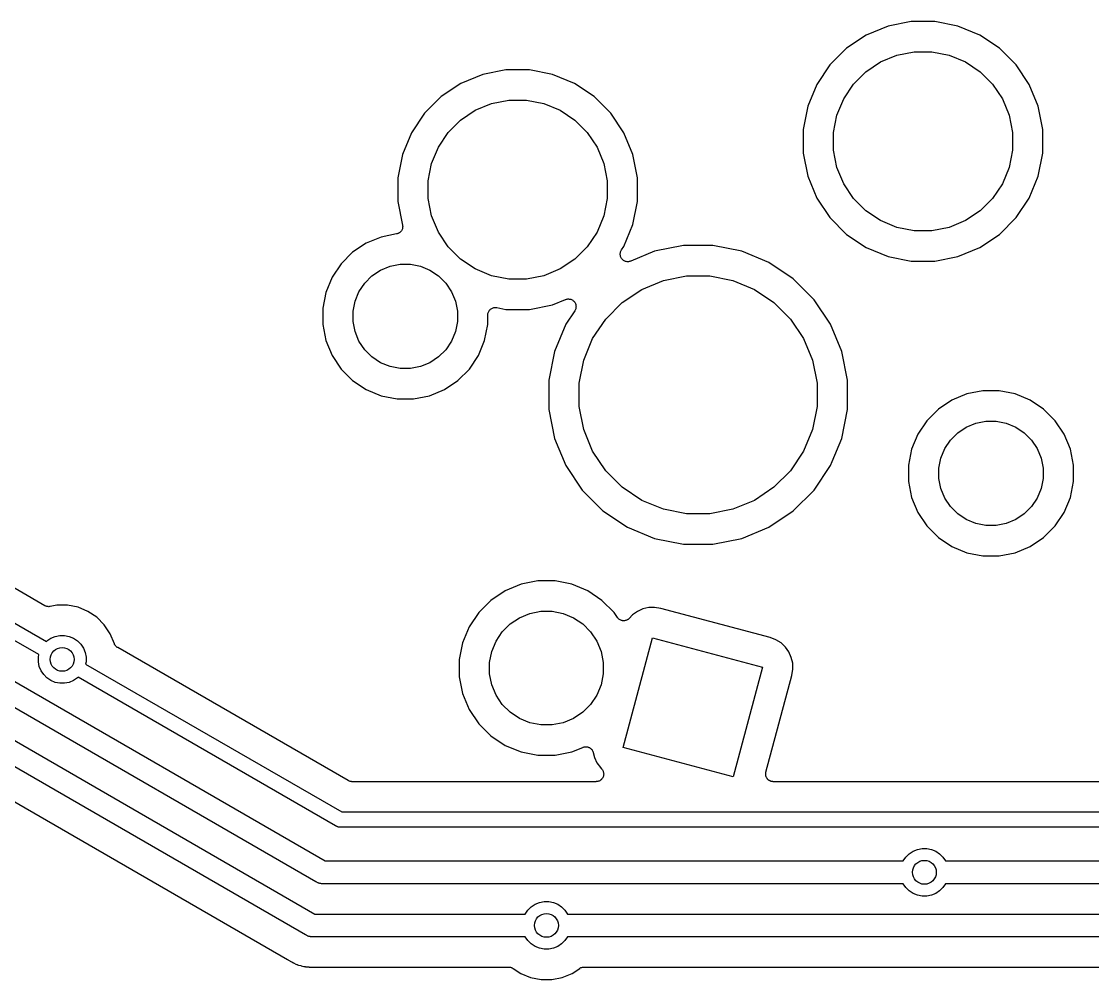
# Model space of a CAD drawing. Extents: x 0.5 to 11.2, y -6.4 to -1.8.
# Drawn here: x 4.61 to 5.317, y -3.531 to -2.899 of the extents above; entities that cross this region are included whole.
import ezdxf

# ---------------------------------------------------------------- set-up
doc = ezdxf.new("R2010")
doc.units = 0
doc.header["$MEASUREMENT"] = 0
doc.layers.add('BLACK', color=7, linetype='CONTINUOUS')

msp = doc.modelspace()

# ---------------------------------------------------------------- linework, layer by layer
at = {"layer": 'BLACK', "linetype": 'CONTINUOUS'}
for p, q in [((5.18169, -2.90174), (5.1673, -2.9077)), ((5.19696, -2.8987), (5.18169, -2.90174)), ((5.21253, -2.8987), (5.19696, -2.8987)), ((5.22781, -2.90174), (5.21253, -2.8987)), ((5.24219, -2.9077), (5.22781, -2.90174)), ((5.1673, -2.9077), (5.15435, -2.91635)), ((5.25514, -2.91635), (5.24219, -2.9077)), ((5.15435, -2.91635), (5.14334, -2.92736)), ((5.26615, -2.92736), (5.25514, -2.91635)), ((5.17677, -2.92542), (5.18752, -2.92097)), ((5.18752, -2.92097), (5.19893, -2.9187)), ((5.19893, -2.9187), (5.21056, -2.9187)), ((5.21056, -2.9187), (5.22197, -2.92097)), ((5.22197, -2.92097), (5.23272, -2.92542)), ((4.9296, -2.93059), (4.91432, -2.93363)), ((4.94517, -2.93059), (4.9296, -2.93059)), ((4.96044, -2.93363), (4.94517, -2.93059)), ((5.14334, -2.92736), (5.13469, -2.94031)), ((5.15888, -2.94011), (5.1671, -2.93188)), ((5.1671, -2.93188), (5.17677, -2.92542)), ((5.23272, -2.92542), (5.24239, -2.93188)), ((5.24239, -2.93188), (5.25062, -2.94011)), ((5.2748, -2.94031), (5.26615, -2.92736)), ((4.91432, -2.93363), (4.89994, -2.93959)), ((4.97483, -2.93959), (4.96044, -2.93363)), ((4.89994, -2.93959), (4.88699, -2.94824)), ((4.98778, -2.94824), (4.97483, -2.93959)), ((5.13469, -2.94031), (5.12873, -2.9547)), ((5.15241, -2.94978), (5.15888, -2.94011)), ((5.25062, -2.94011), (5.25708, -2.94978)), ((5.28076, -2.9547), (5.2748, -2.94031)), ((4.00735, -2.95064), (4.62645, -3.30773)), ((4.88699, -2.94824), (4.87598, -2.95925)), ((4.90941, -2.95731), (4.92016, -2.95286)), ((4.92016, -2.95286), (4.93157, -2.95059)), ((4.93157, -2.95059), (4.9432, -2.95059)), ((4.9432, -2.95059), (4.95461, -2.95286)), ((4.95461, -2.95286), (4.96536, -2.95731)), ((4.99879, -2.95925), (4.98778, -2.94824)), ((5.14796, -2.96053), (5.15241, -2.94978)), ((5.25708, -2.94978), (5.26153, -2.96053)), ((4.62148, -3.31641), (4.00238, -2.95932)), ((4.87598, -2.95925), (4.86733, -2.9722)), ((4.89974, -2.96377), (4.90941, -2.95731)), ((4.96536, -2.95731), (4.97503, -2.96377)), ((5.00744, -2.9722), (4.99879, -2.95925)), ((5.12873, -2.9547), (5.12569, -2.96997)), ((5.14569, -2.97194), (5.14796, -2.96053)), ((5.26153, -2.96053), (5.2638, -2.97194)), ((5.2838, -2.96997), (5.28076, -2.9547)), ((4.89151, -2.972), (4.89974, -2.96377)), ((4.97503, -2.96377), (4.98325, -2.972)), ((4.86733, -2.9722), (4.86137, -2.98658)), ((4.88505, -2.98167), (4.89151, -2.972)), ((4.98325, -2.972), (4.98972, -2.98167)), ((5.0134, -2.98658), (5.00744, -2.9722)), ((5.12569, -2.96997), (5.12569, -2.98554)), ((5.14569, -2.98357), (5.14569, -2.97194)), ((5.2638, -2.97194), (5.2638, -2.98357)), ((5.2838, -2.98554), (5.2838, -2.96997)), ((4.8806, -2.99242), (4.88505, -2.98167)), ((4.98972, -2.98167), (4.99417, -2.99242)), ((4.86137, -2.98658), (4.85833, -3.00186)), ((5.01644, -3.00186), (5.0134, -2.98658)), ((5.12569, -2.98554), (5.12873, -3.00081)), ((5.14796, -2.99498), (5.14569, -2.98357)), ((5.2638, -2.98357), (5.26153, -2.99498)), ((5.28076, -3.00081), (5.2838, -2.98554)), ((4.87833, -3.00383), (4.8806, -2.99242)), ((4.99417, -2.99242), (4.99644, -3.00383)), ((5.15241, -3.00573), (5.14796, -2.99498)), ((5.26153, -2.99498), (5.25708, -3.00573)), ((4.85833, -3.00186), (4.85833, -3.01743)), ((5.01644, -3.01743), (5.01644, -3.00186)), ((5.12873, -3.00081), (5.13469, -3.0152)), ((5.2748, -3.0152), (5.28076, -3.00081)), ((4.87833, -3.01546), (4.87833, -3.00383)), ((4.99644, -3.00383), (4.99644, -3.01546)), ((5.15888, -3.0154), (5.15241, -3.00573)), ((5.25708, -3.00573), (5.25062, -3.0154)), ((4.8806, -3.02687), (4.87833, -3.01546)), ((4.99644, -3.01546), (4.99417, -3.02687)), ((5.13469, -3.0152), (5.14334, -3.02815)), ((5.1671, -3.02363), (5.15888, -3.0154)), ((5.25062, -3.0154), (5.24239, -3.02363)), ((5.26615, -3.02815), (5.2748, -3.0152)), ((4.85833, -3.01743), (4.86143, -3.03303)), ((5.0134, -3.0327), (5.01644, -3.01743)), ((5.17677, -3.03009), (5.1671, -3.02363)), ((5.24239, -3.02363), (5.23272, -3.03009)), ((4.88505, -3.03762), (4.8806, -3.02687)), ((4.99417, -3.02687), (4.98972, -3.03762)), ((5.14334, -3.02815), (5.15435, -3.03916)), ((5.18752, -3.03454), (5.17677, -3.03009)), ((5.23272, -3.03009), (5.22197, -3.03454)), ((5.25514, -3.03916), (5.26615, -3.02815)), ((4.85927, -3.03819), (4.85885, -3.03841)), ((4.85928, -3.03818), (4.85927, -3.03819)), ((4.8593, -3.03817), (4.85928, -3.03818)), ((4.85966, -3.03788), (4.8593, -3.03817)), ((4.86003, -3.03758), (4.85966, -3.03788)), ((4.86004, -3.03756), (4.86003, -3.03758)), ((4.86005, -3.03755), (4.86004, -3.03756)), ((4.86035, -3.03719), (4.86005, -3.03755)), ((4.86066, -3.03683), (4.86035, -3.03719)), ((4.86067, -3.03681), (4.86066, -3.03683)), ((4.86068, -3.0368), (4.86067, -3.03681)), ((4.8609, -3.03639), (4.86068, -3.0368)), ((4.86113, -3.03597), (4.8609, -3.03639)), ((4.86114, -3.03594), (4.86113, -3.03596)), ((4.86113, -3.03596), (4.86113, -3.03597)), ((4.86128, -3.0355), (4.86114, -3.03594)), ((4.86142, -3.03504), (4.86128, -3.0355)), ((4.86143, -3.03501), (4.86142, -3.03503)), ((4.86142, -3.03503), (4.86142, -3.03504)), ((4.86143, -3.03303), (4.86144, -3.03307)), ((4.86148, -3.03455), (4.86143, -3.03501)), ((4.86144, -3.03307), (4.86144, -3.03307)), ((4.86144, -3.03307), (4.86144, -3.03307)), ((4.86144, -3.03307), (4.86145, -3.0331)), ((4.86145, -3.0331), (4.86149, -3.03358)), ((4.86153, -3.03407), (4.86148, -3.03455)), ((4.86149, -3.03358), (4.86153, -3.03404)), ((4.86153, -3.03404), (4.86153, -3.03406)), ((4.86153, -3.03406), (4.86153, -3.03407)), ((4.89151, -3.04729), (4.88505, -3.03762)), ((4.98972, -3.03762), (4.98325, -3.04729)), ((5.00744, -3.04709), (5.0134, -3.0327)), ((5.19893, -3.03681), (5.18752, -3.03454)), ((5.21056, -3.03681), (5.19893, -3.03681)), ((5.22197, -3.03454), (5.21056, -3.03681)), ((4.83741, -3.04504), (4.8285, -3.051)), ((4.84732, -3.04094), (4.83741, -3.04504)), ((4.8575, -3.03891), (4.84732, -3.04094)), ((4.85795, -3.03878), (4.8575, -3.03891)), ((4.85841, -3.03864), (4.85795, -3.03878)), ((4.85842, -3.03864), (4.85841, -3.03864)), ((4.85844, -3.03863), (4.85842, -3.03864)), ((4.85885, -3.03841), (4.85844, -3.03863)), ((5.15435, -3.03916), (5.1673, -3.04781)), ((5.24219, -3.04781), (5.25514, -3.03916)), ((4.8285, -3.051), (4.82091, -3.05859)), ((4.89974, -3.05551), (4.89151, -3.04729)), ((4.98325, -3.04729), (4.97503, -3.05551)), ((5.00501, -3.05221), (5.00506, -3.05174)), ((5.00501, -3.05222), (5.00501, -3.05221)), ((5.00501, -3.05223), (5.00501, -3.05222)), ((5.00506, -3.05271), (5.00501, -3.05223)), ((5.00506, -3.05174), (5.00511, -3.05126)), ((5.00511, -3.05124), (5.00526, -3.05077)), ((5.00511, -3.05125), (5.00511, -3.05124)), ((5.00511, -3.05126), (5.00511, -3.05125)), ((5.00526, -3.05077), (5.00539, -3.05032)), ((5.00539, -3.05032), (5.0054, -3.05032)), ((5.0054, -3.05031), (5.00563, -3.04988)), ((5.0054, -3.05032), (5.0054, -3.05031)), ((5.00563, -3.04988), (5.00586, -3.04946)), ((5.00586, -3.04946), (5.00744, -3.04709)), ((5.02766, -3.05034), (5.01193, -3.05686)), ((5.04669, -3.04656), (5.02766, -3.05034)), ((5.06609, -3.04656), (5.04669, -3.04656)), ((5.08512, -3.05034), (5.06609, -3.04656)), ((5.10305, -3.05777), (5.08512, -3.05034)), ((5.1673, -3.04781), (5.18169, -3.05377)), ((5.22781, -3.05377), (5.24219, -3.04781)), ((4.82091, -3.05859), (4.81495, -3.0675)), ((4.85316, -3.06017), (4.85981, -3.05885)), ((4.85981, -3.05885), (4.8666, -3.05885)), ((4.8666, -3.05885), (4.87325, -3.06017)), ((4.90941, -3.06198), (4.89974, -3.05551)), ((4.97503, -3.05551), (4.96536, -3.06198)), ((5.0051, -3.05319), (5.00506, -3.05271)), ((5.00511, -3.0532), (5.0051, -3.05319)), ((5.0051, -3.05319), (5.0051, -3.05319)), ((5.00524, -3.05366), (5.00511, -3.0532)), ((5.00538, -3.05412), (5.00524, -3.05366)), ((5.00538, -3.05413), (5.00538, -3.05412)), ((5.00561, -3.05457), (5.00538, -3.05413)), ((5.00538, -3.05413), (5.00538, -3.05413)), ((5.00583, -3.05499), (5.00561, -3.05457)), ((5.00584, -3.05499), (5.00583, -3.05499)), ((5.00584, -3.055), (5.00584, -3.05499)), ((5.00616, -3.05538), (5.00584, -3.055)), ((5.00645, -3.05575), (5.00616, -3.05538)), ((5.00646, -3.05575), (5.00645, -3.05575)), ((5.00645, -3.05575), (5.00645, -3.05575)), ((5.00684, -3.05607), (5.00646, -3.05575)), ((5.0072, -3.05637), (5.00684, -3.05607)), ((5.00721, -3.05638), (5.0072, -3.05637)), ((5.0072, -3.05637), (5.0072, -3.05637)), ((5.00763, -3.05661), (5.00721, -3.05638)), ((5.00805, -3.05684), (5.00763, -3.05661)), ((5.00806, -3.05684), (5.00805, -3.05684)), ((5.00806, -3.05685), (5.00806, -3.05684)), ((5.00852, -3.05699), (5.00806, -3.05685)), ((5.00898, -3.05713), (5.00852, -3.05699)), ((5.00899, -3.05713), (5.00898, -3.05713)), ((5.00899, -3.05714), (5.00899, -3.05713)), ((5.00948, -3.05719), (5.00899, -3.05714)), ((5.00995, -3.05724), (5.00948, -3.05719)), ((5.00996, -3.05724), (5.00995, -3.05724)), ((5.01044, -3.0572), (5.00996, -3.05724)), ((5.00996, -3.05724), (5.00996, -3.05724)), ((5.01092, -3.05716), (5.01044, -3.0572)), ((5.01093, -3.05716), (5.01092, -3.05716)), ((5.01094, -3.05715), (5.01093, -3.05716)), ((5.01139, -3.05702), (5.01094, -3.05715)), ((5.01186, -3.05689), (5.01139, -3.05702)), ((5.01187, -3.05688), (5.01186, -3.05689)), ((5.01193, -3.05686), (5.01187, -3.05688)), ((5.01187, -3.05688), (5.01187, -3.05688)), ((5.01187, -3.05688), (5.01187, -3.05688)), ((5.11918, -3.06855), (5.10305, -3.05777)), ((5.18169, -3.05377), (5.19696, -3.05681)), ((5.19696, -3.05681), (5.21253, -3.05681)), ((5.21253, -3.05681), (5.22781, -3.05377)), ((4.83645, -3.07133), (4.84125, -3.06654)), ((4.84125, -3.06654), (4.84689, -3.06277)), ((4.84689, -3.06277), (4.85316, -3.06017)), ((4.87325, -3.06017), (4.87952, -3.06277)), ((4.87952, -3.06277), (4.88517, -3.06654)), ((4.88517, -3.06654), (4.88996, -3.07133)), ((4.92016, -3.06643), (4.90941, -3.06198)), ((4.93157, -3.0687), (4.92016, -3.06643)), ((4.95461, -3.06643), (4.9432, -3.0687)), ((4.96536, -3.06198), (4.95461, -3.06643)), ((5.03349, -3.06957), (5.04866, -3.06656)), ((5.04866, -3.06656), (5.06412, -3.06656)), ((5.06412, -3.06656), (5.07929, -3.06957)), ((4.81495, -3.0675), (4.81085, -3.07741)), ((4.83268, -3.07698), (4.83645, -3.07133)), ((4.88996, -3.07133), (4.89373, -3.07698)), ((4.9432, -3.0687), (4.93157, -3.0687)), ((5.01921, -3.07549), (5.03349, -3.06957)), ((5.07929, -3.06957), (5.09357, -3.07549)), ((5.1329, -3.08227), (5.11918, -3.06855)), ((4.81085, -3.07741), (4.80876, -3.08793)), ((4.83008, -3.08325), (4.83268, -3.07698)), ((4.89373, -3.07698), (4.89633, -3.08325)), ((5.00635, -3.08408), (5.01921, -3.07549)), ((5.09357, -3.07549), (5.10643, -3.08408)), ((4.82876, -3.0899), (4.83008, -3.08325)), ((4.89633, -3.08325), (4.89765, -3.0899)), ((4.92033, -3.08801), (4.92075, -3.08779)), ((4.92075, -3.08779), (4.92077, -3.08779)), ((4.92077, -3.08779), (4.92078, -3.08778)), ((4.92078, -3.08778), (4.92123, -3.08765)), ((4.92123, -3.08765), (4.92169, -3.08751)), ((4.92169, -3.08751), (4.9217, -3.08751)), ((4.9217, -3.08751), (4.92172, -3.0875)), ((4.92172, -3.0875), (4.92219, -3.08746)), ((4.92219, -3.08746), (4.92266, -3.08741)), ((4.92266, -3.08741), (4.92267, -3.08742)), ((4.92267, -3.08742), (4.92269, -3.08741)), ((4.92269, -3.08741), (4.92316, -3.08746)), ((4.92316, -3.08746), (4.92363, -3.08751)), ((4.92363, -3.08751), (4.9296, -3.0887)), ((4.94517, -3.0887), (4.96044, -3.08566)), ((4.96044, -3.08566), (4.96896, -3.08213)), ((4.96896, -3.08213), (4.96901, -3.08211)), ((4.96901, -3.08211), (4.96901, -3.08211)), ((4.96901, -3.08211), (4.96901, -3.08211)), ((4.96901, -3.08211), (4.96902, -3.08211)), ((4.96902, -3.08211), (4.96949, -3.08197)), ((4.96949, -3.08197), (4.96995, -3.08184)), ((4.96995, -3.08184), (4.96995, -3.08184)), ((4.96995, -3.08184), (4.96996, -3.08184)), ((4.96996, -3.08184), (4.97044, -3.08179)), ((4.97044, -3.08179), (4.97092, -3.08175)), ((4.97092, -3.08175), (4.97093, -3.08175)), ((4.97093, -3.08175), (4.97093, -3.08175)), ((4.97093, -3.08175), (4.97141, -3.08181)), ((4.97141, -3.08181), (4.97189, -3.08186)), ((4.97189, -3.08186), (4.9719, -3.08186)), ((4.9719, -3.08186), (4.9719, -3.08186)), ((4.9719, -3.08186), (4.97236, -3.08201)), ((4.97236, -3.08201), (4.97282, -3.08215)), ((4.97282, -3.08215), (4.97283, -3.08215)), ((4.97283, -3.08215), (4.97283, -3.08215)), ((4.97283, -3.08215), (4.97326, -3.08238)), ((4.97326, -3.08238), (4.97368, -3.08261)), ((4.97368, -3.08261), (4.97368, -3.08262)), ((4.97368, -3.08262), (4.97369, -3.08262)), ((4.97369, -3.08262), (4.97406, -3.08293)), ((4.97406, -3.08293), (4.97443, -3.08324)), ((4.97443, -3.08324), (4.97443, -3.08324)), ((4.97443, -3.08324), (4.97444, -3.08325)), ((4.97444, -3.08325), (4.97474, -3.08362)), ((4.97474, -3.08362), (4.97504, -3.084)), ((4.97504, -3.084), (4.97505, -3.084)), ((4.97505, -3.084), (4.97505, -3.08401)), ((4.97505, -3.08401), (4.97528, -3.08444)), ((4.97528, -3.08444), (4.9755, -3.08486)), ((4.9755, -3.08486), (4.9755, -3.08487)), ((4.9755, -3.08487), (4.9755, -3.08487)), ((4.9755, -3.08487), (4.97564, -3.08534)), ((4.97577, -3.08775), (4.97563, -3.08822)), ((4.97564, -3.08534), (4.97578, -3.08579)), ((4.97582, -3.08726), (4.97577, -3.08774)), ((4.97577, -3.08774), (4.97577, -3.08774)), ((4.97577, -3.08774), (4.97577, -3.08775)), ((4.97578, -3.08579), (4.97578, -3.0858)), ((4.97578, -3.0858), (4.97578, -3.08581)), ((4.97578, -3.08581), (4.97583, -3.08629)), ((4.97587, -3.08678), (4.97582, -3.08726)), ((4.97583, -3.08629), (4.97587, -3.08677)), ((4.97587, -3.08677), (4.97587, -3.08677)), ((4.97587, -3.08677), (4.97587, -3.08678)), ((4.99542, -3.09502), (5.00635, -3.08408)), ((5.10643, -3.08408), (5.11737, -3.09502)), ((5.14368, -3.0984), (5.1329, -3.08227)), ((4.80876, -3.08793), (4.80876, -3.09866)), ((4.82876, -3.09669), (4.82876, -3.0899)), ((4.89765, -3.0899), (4.89765, -3.09669)), ((4.91765, -3.09235), (4.91771, -3.09187)), ((4.91765, -3.09237), (4.91765, -3.09235)), ((4.91765, -3.09238), (4.91765, -3.09237)), ((4.91765, -3.09241), (4.91765, -3.09238)), ((4.91765, -3.09238), (4.91765, -3.09238)), ((4.91765, -3.09866), (4.91765, -3.09241)), ((4.91771, -3.09187), (4.91776, -3.09141)), ((4.91776, -3.09138), (4.91791, -3.09092)), ((4.91776, -3.09139), (4.91776, -3.09138)), ((4.91776, -3.09141), (4.91776, -3.09139)), ((4.91791, -3.09092), (4.91805, -3.09047)), ((4.91805, -3.09046), (4.91806, -3.09045)), ((4.91805, -3.09047), (4.91805, -3.09046)), ((4.91806, -3.09045), (4.91829, -3.09003)), ((4.91829, -3.09003), (4.91851, -3.08962)), ((4.91851, -3.08962), (4.91852, -3.0896)), ((4.91852, -3.0896), (4.91853, -3.08959)), ((4.91853, -3.08959), (4.91883, -3.08923)), ((4.91883, -3.08923), (4.91913, -3.08886)), ((4.91913, -3.08886), (4.91915, -3.08885)), ((4.91915, -3.08885), (4.91916, -3.08884)), ((4.91916, -3.08884), (4.91952, -3.08855)), ((4.91952, -3.08855), (4.91989, -3.08825)), ((4.91989, -3.08825), (4.9199, -3.08824)), ((4.9199, -3.08824), (4.91992, -3.08823)), ((4.91992, -3.08823), (4.92033, -3.08801)), ((4.9296, -3.0887), (4.94517, -3.0887)), ((4.97503, -3.08953), (4.9691, -3.0984)), ((4.97526, -3.0891), (4.97503, -3.08953)), ((4.97548, -3.08868), (4.97526, -3.0891)), ((4.97549, -3.08868), (4.97548, -3.08868)), ((4.97563, -3.08822), (4.97549, -3.08867)), ((4.97549, -3.08867), (4.97549, -3.08868)), ((4.80876, -3.09866), (4.81085, -3.10918)), ((4.83008, -3.10334), (4.82876, -3.09669)), ((4.89765, -3.09669), (4.89633, -3.10334)), ((4.91556, -3.10918), (4.91765, -3.09866)), ((4.9691, -3.0984), (4.96168, -3.11633)), ((4.98682, -3.10787), (4.99542, -3.09502)), ((5.11737, -3.09502), (5.12596, -3.10787)), ((5.15111, -3.11633), (5.14368, -3.0984)), ((4.83268, -3.10961), (4.83008, -3.10334)), ((4.89633, -3.10334), (4.89373, -3.10961)), ((4.98091, -3.12216), (4.98682, -3.10787)), ((5.12596, -3.10787), (5.13187, -3.12216)), ((4.81085, -3.10918), (4.81495, -3.11909)), ((4.83645, -3.11525), (4.83268, -3.10961)), ((4.84125, -3.12005), (4.83645, -3.11525)), ((4.88996, -3.11525), (4.88517, -3.12005)), ((4.89373, -3.10961), (4.88996, -3.11525)), ((4.91146, -3.11909), (4.91556, -3.10918)), ((4.81495, -3.11909), (4.82091, -3.128)), ((4.84689, -3.12382), (4.84125, -3.12005)), ((4.88517, -3.12005), (4.87952, -3.12382)), ((4.9055, -3.128), (4.91146, -3.11909)), ((4.96168, -3.11633), (4.95789, -3.13536)), ((4.97789, -3.13733), (4.98091, -3.12216)), ((5.13187, -3.12216), (5.13489, -3.13733)), ((5.15489, -3.13536), (5.15111, -3.11633)), ((4.82091, -3.128), (4.8285, -3.13559)), ((4.85316, -3.12642), (4.84689, -3.12382)), ((4.85981, -3.12774), (4.85316, -3.12642)), ((4.8666, -3.12774), (4.85981, -3.12774)), ((4.87325, -3.12642), (4.8666, -3.12774)), ((4.87952, -3.12382), (4.87325, -3.12642)), ((4.89791, -3.13559), (4.9055, -3.128)), ((4.6255, -3.2841), (4.36807, -3.13561)), ((4.8285, -3.13559), (4.83741, -3.14155)), ((4.889, -3.14155), (4.89791, -3.13559)), ((4.95789, -3.13536), (4.95789, -3.15476)), ((5.15489, -3.15476), (5.15489, -3.13536)), ((4.83741, -3.14155), (4.84732, -3.14565)), ((4.87909, -3.14565), (4.889, -3.14155)), ((4.97789, -3.15279), (4.97789, -3.13733)), ((5.13489, -3.13733), (5.13489, -3.15279)), ((5.24421, -3.14237), (5.23369, -3.14447)), ((5.25494, -3.14237), (5.24421, -3.14237)), ((5.26546, -3.14447), (5.25494, -3.14237)), ((4.84732, -3.14565), (4.85784, -3.14774)), ((4.85784, -3.14774), (4.86857, -3.14774)), ((4.86857, -3.14774), (4.87909, -3.14565)), ((5.22378, -3.14857), (5.21487, -3.15453)), ((5.23369, -3.14447), (5.22378, -3.14857)), ((5.27537, -3.14857), (5.26546, -3.14447)), ((5.28428, -3.15453), (5.27537, -3.14857)), ((4.95789, -3.15476), (4.96168, -3.17379)), ((4.98091, -3.16796), (4.97789, -3.15279)), ((5.13489, -3.15279), (5.13187, -3.16796)), ((5.15111, -3.17379), (5.15489, -3.15476)), ((5.21487, -3.15453), (5.20728, -3.16211)), ((5.29187, -3.16211), (5.28428, -3.15453)), ((5.20728, -3.16211), (5.20132, -3.17103)), ((5.23326, -3.16629), (5.23953, -3.1637)), ((5.23953, -3.1637), (5.24618, -3.16237)), ((5.24618, -3.16237), (5.25297, -3.16237)), ((5.25297, -3.16237), (5.25962, -3.1637)), ((5.25962, -3.1637), (5.26589, -3.16629)), ((5.29783, -3.17103), (5.29187, -3.16211)), ((4.98682, -3.18224), (4.98091, -3.16796)), ((5.13187, -3.16796), (5.12596, -3.18224)), ((5.20132, -3.17103), (5.19722, -3.18094)), ((5.22282, -3.17486), (5.22762, -3.17006)), ((5.22762, -3.17006), (5.23326, -3.16629)), ((5.26589, -3.16629), (5.27154, -3.17006)), ((5.27154, -3.17006), (5.27633, -3.17486)), ((5.30193, -3.18094), (5.29783, -3.17103)), ((4.96168, -3.17379), (4.9691, -3.19172)), ((5.14478, -3.18905), (5.15111, -3.17379)), ((5.21905, -3.1805), (5.22282, -3.17486)), ((5.27633, -3.17486), (5.2801, -3.1805)), ((4.27501, -3.1823), (4.80362, -3.4875)), ((4.99542, -3.1951), (4.98682, -3.18224)), ((5.12596, -3.18224), (5.11737, -3.1951)), ((5.19722, -3.18094), (5.19513, -3.19146)), ((5.21645, -3.18677), (5.21905, -3.1805)), ((5.2801, -3.1805), (5.2827, -3.18677)), ((5.30402, -3.19146), (5.30193, -3.18094)), ((4.9691, -3.19172), (4.97988, -3.20785)), ((5.1329, -3.20785), (5.14368, -3.19172)), ((5.14368, -3.19172), (5.14478, -3.18905)), ((5.19513, -3.19146), (5.19513, -3.20218)), ((5.21513, -3.19343), (5.21645, -3.18677)), ((5.21513, -3.20022), (5.21513, -3.19343)), ((5.2827, -3.18677), (5.28402, -3.19343)), ((5.28402, -3.19343), (5.28402, -3.20022)), ((5.30402, -3.20218), (5.30402, -3.19146)), ((4.79733, -3.50119), (4.26752, -3.1953)), ((5.00635, -3.20603), (4.99542, -3.1951)), ((5.11737, -3.1951), (5.10643, -3.20603)), ((5.21645, -3.20687), (5.21513, -3.20022)), ((5.28402, -3.20022), (5.2827, -3.20687)), ((4.97988, -3.20785), (4.9936, -3.22157)), ((5.01921, -3.21462), (5.00635, -3.20603)), ((5.10643, -3.20603), (5.09357, -3.21462)), ((5.11918, -3.22157), (5.1329, -3.20785)), ((5.19513, -3.20218), (5.19722, -3.2127)), ((5.21905, -3.21314), (5.21645, -3.20687)), ((5.2827, -3.20687), (5.2801, -3.21314)), ((5.30193, -3.2127), (5.30402, -3.20218)), ((5.03349, -3.22054), (5.01921, -3.21462)), ((5.09357, -3.21462), (5.07929, -3.22054)), ((5.19722, -3.2127), (5.20132, -3.22261)), ((5.22282, -3.21878), (5.21905, -3.21314)), ((5.2801, -3.21314), (5.27633, -3.21878)), ((5.29783, -3.22261), (5.30193, -3.2127)), ((4.26694, -3.21806), (4.78556, -3.51748)), ((4.9936, -3.22157), (5.00973, -3.23235)), ((5.04866, -3.22356), (5.03349, -3.22054)), ((5.07929, -3.22054), (5.06412, -3.22356)), ((5.10305, -3.23235), (5.11918, -3.22157)), ((5.22762, -3.22358), (5.22282, -3.21878)), ((5.27633, -3.21878), (5.27154, -3.22358)), ((5.06412, -3.22356), (5.04866, -3.22356)), ((5.20132, -3.22261), (5.20728, -3.23153)), ((5.23326, -3.22735), (5.22762, -3.22358)), ((5.23953, -3.22995), (5.23326, -3.22735)), ((5.26589, -3.22735), (5.25962, -3.22995)), ((5.27154, -3.22358), (5.26589, -3.22735)), ((5.29187, -3.23153), (5.29783, -3.22261)), ((5.00973, -3.23235), (5.02766, -3.23977)), ((5.08512, -3.23977), (5.10305, -3.23235)), ((5.20728, -3.23153), (5.21487, -3.23912)), ((5.24618, -3.23127), (5.23953, -3.22995)), ((5.25297, -3.23127), (5.24618, -3.23127)), ((5.25962, -3.22995), (5.25297, -3.23127)), ((5.28428, -3.23912), (5.29187, -3.23153)), ((5.02766, -3.23977), (5.04669, -3.24356)), ((5.06609, -3.24356), (5.08512, -3.23977)), ((5.21487, -3.23912), (5.22378, -3.24507)), ((5.27537, -3.24507), (5.28428, -3.23912)), ((5.04669, -3.24356), (5.06609, -3.24356)), ((5.22378, -3.24507), (5.23369, -3.24918)), ((5.23369, -3.24918), (5.24421, -3.25127)), ((5.25494, -3.25127), (5.26546, -3.24918)), ((5.26546, -3.24918), (5.27537, -3.24507)), ((5.24421, -3.25127), (5.25494, -3.25127)), ((4.93956, -3.27001), (4.92909, -3.27435)), ((4.95067, -3.2678), (4.93956, -3.27001)), ((4.96199, -3.2678), (4.95067, -3.2678)), ((4.9731, -3.27001), (4.96199, -3.2678)), ((4.98357, -3.27435), (4.9731, -3.27001)), ((4.92909, -3.27435), (4.91968, -3.28064)), ((4.99298, -3.28064), (4.98357, -3.27435)), ((4.62577, -3.28422), (4.6255, -3.2841)), ((4.62603, -3.28436), (4.62577, -3.28422)), ((4.62622, -3.28442), (4.62603, -3.28436)), ((4.62639, -3.2845), (4.62622, -3.28442)), ((4.62668, -3.28457), (4.62639, -3.2845)), ((4.62696, -3.28466), (4.62668, -3.28457)), ((4.62715, -3.28468), (4.62696, -3.28466)), ((4.62734, -3.28472), (4.62715, -3.28468)), ((4.62764, -3.28473), (4.62734, -3.28472)), ((4.62793, -3.28476), (4.62764, -3.28473)), ((4.62813, -3.28475), (4.62793, -3.28476)), ((4.62832, -3.28476), (4.62813, -3.28475)), ((4.62861, -3.28471), (4.62832, -3.28476)), ((4.62891, -3.28468), (4.62861, -3.28471)), ((4.62898, -3.28467), (4.62891, -3.28468)), ((4.63339, -3.28379), (4.62898, -3.28467)), ((4.64043, -3.28379), (4.63339, -3.28379)), ((4.64734, -3.28516), (4.64043, -3.28379)), ((4.65385, -3.28786), (4.64734, -3.28516)), ((4.91968, -3.28064), (4.91167, -3.28865)), ((5.00099, -3.28865), (4.99298, -3.28064)), ((5.02378, -3.28533), (5.01995, -3.28623)), ((5.02772, -3.2852), (5.02378, -3.28533)), ((5.03185, -3.28588), (5.02772, -3.2852)), ((4.6597, -3.29177), (4.65385, -3.28786)), ((4.66468, -3.29675), (4.6597, -3.29177)), ((4.91167, -3.28865), (4.90537, -3.29807)), ((4.93243, -3.29617), (4.93857, -3.29207)), ((4.93857, -3.29207), (4.94539, -3.28924)), ((4.94539, -3.28924), (4.95264, -3.2878)), ((4.95264, -3.2878), (4.96002, -3.2878)), ((4.96002, -3.2878), (4.96727, -3.28924)), ((4.96727, -3.28924), (4.97409, -3.29207)), ((4.97409, -3.29207), (4.98024, -3.29617)), ((5.00314, -3.29186), (5.00099, -3.28865)), ((5.00318, -3.29192), (5.00314, -3.29186)), ((5.00322, -3.29197), (5.00318, -3.29192)), ((5.00349, -3.29229), (5.00322, -3.29197)), ((5.00376, -3.29262), (5.00349, -3.29229)), ((5.00381, -3.29266), (5.00376, -3.29262)), ((5.00386, -3.29271), (5.00381, -3.29266)), ((5.00419, -3.29297), (5.00386, -3.29271)), ((5.01081, -3.29265), (5.01048, -3.29291)), ((5.01085, -3.2926), (5.01081, -3.29265)), ((5.0109, -3.29255), (5.01085, -3.2926)), ((5.01095, -3.2925), (5.0109, -3.29255)), ((5.01316, -3.29015), (5.01095, -3.2925)), ((5.01636, -3.28785), (5.01316, -3.29015)), ((5.01995, -3.28623), (5.01636, -3.28785)), ((5.10382, -3.30517), (5.03185, -3.28588)), ((4.5414, -3.29717), (4.81044, -3.4525)), ((4.66859, -3.30261), (4.66468, -3.29675)), ((4.90537, -3.29807), (4.90104, -3.30853)), ((4.9272, -3.3014), (4.93243, -3.29617)), ((4.98024, -3.29617), (4.98546, -3.3014)), ((5.00451, -3.29324), (5.00419, -3.29297)), ((5.00457, -3.29327), (5.00451, -3.29324)), ((5.00463, -3.29331), (5.00457, -3.29327)), ((5.005, -3.2935), (5.00463, -3.29331)), ((5.00537, -3.2937), (5.005, -3.2935)), ((5.00544, -3.29372), (5.00537, -3.2937)), ((5.0055, -3.29375), (5.00544, -3.29372)), ((5.0059, -3.29386), (5.0055, -3.29375)), ((5.00631, -3.29399), (5.0059, -3.29386)), ((5.00637, -3.29399), (5.00631, -3.29399)), ((5.00644, -3.29401), (5.00637, -3.29399)), ((5.00686, -3.29404), (5.00644, -3.29401)), ((5.00728, -3.29409), (5.00686, -3.29404)), ((5.00734, -3.29408), (5.00728, -3.29409)), ((5.00741, -3.29408), (5.00734, -3.29408)), ((5.00783, -3.29403), (5.00741, -3.29408)), ((5.00825, -3.29399), (5.00783, -3.29403)), ((5.00831, -3.29398), (5.00825, -3.29399)), ((5.00838, -3.29397), (5.00831, -3.29398)), ((5.00878, -3.29384), (5.00838, -3.29397)), ((5.00918, -3.29372), (5.00878, -3.29384)), ((5.00924, -3.29369), (5.00918, -3.29372)), ((5.00931, -3.29366), (5.00924, -3.29369)), ((5.00968, -3.29346), (5.00931, -3.29366)), ((5.01005, -3.29326), (5.00968, -3.29346)), ((5.0101, -3.29322), (5.01005, -3.29326)), ((5.01016, -3.29319), (5.0101, -3.29322)), ((5.01048, -3.29291), (5.01016, -3.29319)), ((4.62687, -3.30731), (4.62945, -3.30558)), ((4.62945, -3.30558), (4.63232, -3.3044)), ((4.63232, -3.3044), (4.63536, -3.30379)), ((4.63536, -3.30379), (4.63846, -3.30379)), ((4.63846, -3.30379), (4.64151, -3.3044)), ((4.64151, -3.3044), (4.64437, -3.30558)), ((4.64437, -3.30558), (4.64695, -3.30731)), ((4.6714, -3.30937), (4.66859, -3.30261)), ((4.9231, -3.30754), (4.9272, -3.3014)), ((4.98546, -3.3014), (4.98956, -3.30754)), ((5.007, -3.3777), (5.02641, -3.30526)), ((5.02641, -3.30526), (5.09885, -3.32467)), ((5.10774, -3.30664), (5.10382, -3.30517)), ((5.11109, -3.30872), (5.10774, -3.30664)), ((4.80415, -3.46619), (4.53391, -3.31016)), ((4.62645, -3.30773), (4.62687, -3.30731)), ((4.64695, -3.30731), (4.64915, -3.3095)), ((4.64915, -3.3095), (4.65087, -3.31208)), ((4.65087, -3.31208), (4.65206, -3.31495)), ((4.67146, -3.30949), (4.6714, -3.30937)), ((4.67151, -3.30962), (4.67146, -3.30949)), ((4.67169, -3.30992), (4.67151, -3.30962)), ((4.67186, -3.31023), (4.67169, -3.30992)), ((4.67194, -3.31034), (4.67186, -3.31023)), ((4.67201, -3.31046), (4.67194, -3.31034)), ((4.67225, -3.31072), (4.67201, -3.31046)), ((4.67247, -3.31099), (4.67225, -3.31072)), ((4.67258, -3.31108), (4.67247, -3.31099)), ((4.67267, -3.31118), (4.67258, -3.31108)), ((4.67296, -3.31139), (4.67267, -3.31118)), ((4.67323, -3.31161), (4.67296, -3.31139)), ((4.67335, -3.31167), (4.67323, -3.31161)), ((4.67346, -3.31176), (4.67335, -3.31167)), ((4.67352, -3.31179), (4.67346, -3.31176)), ((4.82563, -3.39953), (4.67352, -3.31179)), ((4.90104, -3.30853), (4.89883, -3.31964)), ((4.92027, -3.31436), (4.9231, -3.30754)), ((4.98956, -3.30754), (4.99239, -3.31436)), ((5.11396, -3.31142), (5.11109, -3.30872)), ((5.11626, -3.31462), (5.11396, -3.31142)), ((4.62117, -3.31799), (4.62148, -3.31641)), ((4.62117, -3.32109), (4.62117, -3.31799)), ((4.65206, -3.31495), (4.65266, -3.31799)), ((4.65266, -3.31799), (4.65266, -3.32109)), ((4.89883, -3.31964), (4.89883, -3.33097)), ((4.91883, -3.32161), (4.92027, -3.31436)), ((4.99239, -3.31436), (4.99383, -3.32161)), ((5.11788, -3.31821), (5.11626, -3.31462)), ((5.11878, -3.32204), (5.11788, -3.31821)), ((4.62177, -3.32413), (4.62117, -3.32109)), ((4.62296, -3.327), (4.62177, -3.32413)), ((4.62468, -3.32958), (4.62296, -3.327)), ((4.65266, -3.32109), (4.65235, -3.32267)), ((4.65235, -3.32267), (4.82144, -3.4202)), ((4.91883, -3.329), (4.91883, -3.32161)), ((4.99383, -3.32161), (4.99383, -3.329)), ((5.09885, -3.32467), (5.07944, -3.39711)), ((5.11822, -3.33011), (5.1189, -3.32598)), ((5.1189, -3.32598), (5.11878, -3.32204)), ((4.62687, -3.33177), (4.62468, -3.32958)), ((4.62945, -3.33349), (4.62687, -3.33177)), ((4.63232, -3.33468), (4.62945, -3.33349)), ((4.63536, -3.33529), (4.63232, -3.33468)), ((4.64151, -3.33468), (4.63846, -3.33529)), ((4.64437, -3.33349), (4.64151, -3.33468)), ((4.64695, -3.33177), (4.64437, -3.33349)), ((4.64738, -3.33135), (4.64695, -3.33177)), ((4.81724, -3.42932), (4.64738, -3.33135)), ((4.89883, -3.33097), (4.90104, -3.34207)), ((4.92027, -3.33624), (4.91883, -3.329)), ((4.99383, -3.329), (4.99239, -3.33624)), ((5.10113, -3.3939), (5.11822, -3.33011)), ((4.63846, -3.33529), (4.63536, -3.33529)), ((4.90104, -3.34207), (4.90537, -3.35254)), ((4.9231, -3.34307), (4.92027, -3.33624)), ((4.99239, -3.33624), (4.98956, -3.34307)), ((4.9272, -3.34921), (4.9231, -3.34307)), ((4.93243, -3.35443), (4.9272, -3.34921)), ((4.98546, -3.34921), (4.98024, -3.35443)), ((4.98956, -3.34307), (4.98546, -3.34921)), ((4.90537, -3.35254), (4.91167, -3.36196)), ((4.93857, -3.35853), (4.93243, -3.35443)), ((4.98024, -3.35443), (4.97409, -3.35853)), ((4.91167, -3.36196), (4.91968, -3.36997)), ((4.94539, -3.36136), (4.93857, -3.35853)), ((4.95264, -3.3628), (4.94539, -3.36136)), ((4.96002, -3.3628), (4.95264, -3.3628)), ((4.96727, -3.36136), (4.96002, -3.3628)), ((4.97409, -3.35853), (4.96727, -3.36136)), ((4.91968, -3.36997), (4.92909, -3.37626)), ((4.92909, -3.37626), (4.93956, -3.38059)), ((4.98045, -3.37755), (4.98052, -3.37752)), ((4.98052, -3.37752), (4.98089, -3.37741)), ((4.98089, -3.37741), (4.98126, -3.37729)), ((4.98126, -3.37729), (4.98136, -3.37728)), ((4.98136, -3.37728), (4.98145, -3.37725)), ((4.98145, -3.37725), (4.98184, -3.37722)), ((4.98184, -3.37722), (4.98223, -3.37717)), ((4.98223, -3.37717), (4.98233, -3.37718)), ((4.98233, -3.37718), (4.98243, -3.37717)), ((4.98243, -3.37717), (4.98282, -3.37721)), ((4.98282, -3.37721), (4.98321, -3.37724)), ((4.98321, -3.37724), (4.9833, -3.37726)), ((4.9833, -3.37726), (4.9834, -3.37728)), ((4.9834, -3.37728), (4.98377, -3.37739)), ((4.98377, -3.37739), (4.98415, -3.3775)), ((4.98415, -3.3775), (4.98423, -3.37754)), ((4.93956, -3.38059), (4.95067, -3.3828)), ((4.95067, -3.3828), (4.96199, -3.3828)), ((4.96199, -3.3828), (4.9731, -3.38059)), ((4.9731, -3.38059), (4.98045, -3.37755)), ((4.98423, -3.37754), (4.98433, -3.37757)), ((4.98433, -3.37757), (4.98467, -3.37776)), ((4.98467, -3.37776), (4.98502, -3.37793)), ((4.98502, -3.37793), (4.9851, -3.37799)), ((4.9851, -3.37799), (4.98518, -3.37804)), ((4.98518, -3.37804), (4.98548, -3.37829)), ((4.98548, -3.37829), (4.98579, -3.37853)), ((4.98579, -3.37853), (4.98586, -3.3786)), ((4.98586, -3.3786), (4.98593, -3.37866)), ((4.98593, -3.37866), (4.98618, -3.37897)), ((4.98618, -3.37897), (4.98644, -3.37926)), ((4.98644, -3.37926), (4.98648, -3.37935)), ((4.98648, -3.37935), (4.98655, -3.37942)), ((4.98655, -3.37942), (4.98673, -3.37977)), ((4.98673, -3.37977), (4.98692, -3.38011)), ((4.98692, -3.38011), (4.98695, -3.3802)), ((4.98695, -3.3802), (4.987, -3.38029)), ((4.987, -3.38029), (4.98711, -3.38066)), ((4.98711, -3.38066), (4.98724, -3.38103)), ((4.98724, -3.38103), (4.98796, -3.38416)), ((4.98796, -3.38416), (4.98959, -3.38775)), ((5.07944, -3.39711), (5.007, -3.3777)), ((4.98959, -3.38775), (4.99189, -3.39095)), ((4.99189, -3.39095), (4.99252, -3.39155)), ((4.99252, -3.39155), (4.99257, -3.3916)), ((4.99257, -3.3916), (4.99262, -3.39165)), ((4.99262, -3.39165), (4.99268, -3.3917)), ((4.99267, -3.39869), (4.99263, -3.39874)), ((4.99273, -3.39864), (4.99267, -3.39869)), ((4.99268, -3.3917), (4.99294, -3.39202)), ((4.99298, -3.39831), (4.99273, -3.39864)), ((4.99294, -3.39202), (4.99321, -3.39234)), ((4.99325, -3.39799), (4.99298, -3.39831)), ((4.99321, -3.39234), (4.99324, -3.3924)), ((4.99324, -3.3924), (4.99329, -3.39246)), ((4.99328, -3.39793), (4.99325, -3.39799)), ((4.99333, -3.39787), (4.99328, -3.39793)), ((4.99329, -3.39246), (4.99348, -3.39283)), ((4.99352, -3.3975), (4.99333, -3.39787)), ((4.99348, -3.39283), (4.99368, -3.39319)), ((4.99371, -3.39713), (4.99352, -3.3975)), ((4.99368, -3.39319), (4.99371, -3.39326)), ((4.99371, -3.39326), (4.99374, -3.39332)), ((4.99373, -3.39706), (4.99371, -3.39713)), ((4.99377, -3.397), (4.99373, -3.39706)), ((4.99374, -3.39332), (4.99386, -3.39372)), ((4.99388, -3.3966), (4.99377, -3.397)), ((4.99386, -3.39372), (4.99399, -3.39412)), ((4.994, -3.3962), (4.99388, -3.3966)), ((4.99399, -3.39412), (4.99399, -3.39419)), ((4.99399, -3.39419), (4.99402, -3.39426)), ((4.99401, -3.39613), (4.994, -3.3962)), ((4.99403, -3.39606), (4.99401, -3.39613)), ((4.99402, -3.39426), (4.99405, -3.39467)), ((4.99406, -3.39565), (4.99403, -3.39606)), ((4.99405, -3.39467), (4.9941, -3.39509)), ((4.9941, -3.39523), (4.99406, -3.39565)), ((4.9941, -3.39509), (4.9941, -3.39516)), ((4.9941, -3.39516), (4.9941, -3.39523)), ((5.10096, -3.39516), (5.10098, -3.39501)), ((5.10099, -3.3955), (5.10096, -3.39516)), ((5.10097, -3.39487), (5.10103, -3.39453)), ((5.10098, -3.39501), (5.10097, -3.39487)), ((5.101, -3.39584), (5.10099, -3.3955)), ((5.10103, -3.39599), (5.101, -3.39584)), ((5.10103, -3.39453), (5.10106, -3.39419)), ((5.10105, -3.39613), (5.10103, -3.39599)), ((5.10114, -3.39646), (5.10105, -3.39613)), ((5.10106, -3.39419), (5.10111, -3.39405)), ((5.10111, -3.39405), (5.10113, -3.3939)), ((5.10122, -3.39679), (5.10114, -3.39646)), ((5.10128, -3.39693), (5.10122, -3.39679)), ((5.10132, -3.39707), (5.10128, -3.39693)), ((5.10148, -3.39737), (5.10132, -3.39707)), ((5.10162, -3.39768), (5.10148, -3.39737)), ((5.10171, -3.3978), (5.10162, -3.39768)), ((5.10178, -3.39793), (5.10171, -3.3978)), ((5.10199, -3.3982), (5.10178, -3.39793)), ((5.10219, -3.39848), (5.10199, -3.3982)), ((5.10229, -3.39858), (5.10219, -3.39848)), ((5.10239, -3.3987), (5.10229, -3.39858)), ((5.10265, -3.39891), (5.10239, -3.3987)), ((4.8259, -3.39965), (4.82563, -3.39953)), ((4.82616, -3.39979), (4.8259, -3.39965)), ((4.82634, -3.39985), (4.82616, -3.39979)), ((4.82652, -3.39993), (4.82634, -3.39985)), ((4.82681, -3.4), (4.82652, -3.39993)), ((4.82709, -3.40009), (4.82681, -3.4)), ((4.82728, -3.40011), (4.82709, -3.40009)), ((4.82747, -3.40015), (4.82728, -3.40011)), ((4.82777, -3.40016), (4.82747, -3.40015)), ((4.82806, -3.4002), (4.82777, -3.40016)), ((4.82813, -3.4002), (4.82806, -3.4002)), ((4.9891, -3.4002), (4.82813, -3.4002)), ((4.98918, -3.40019), (4.9891, -3.4002)), ((4.98925, -3.40019), (4.98918, -3.40019)), ((4.98966, -3.40014), (4.98925, -3.40019)), ((4.99008, -3.4001), (4.98966, -3.40014)), ((4.99015, -3.40008), (4.99008, -3.4001)), ((4.99022, -3.40007), (4.99015, -3.40008)), ((4.99061, -3.39994), (4.99022, -3.40007)), ((4.99101, -3.39982), (4.99061, -3.39994)), ((4.99107, -3.39979), (4.99101, -3.39982)), ((4.99114, -3.39976), (4.99107, -3.39979)), ((4.9915, -3.39956), (4.99114, -3.39976)), ((4.99187, -3.39936), (4.9915, -3.39956)), ((4.99193, -3.39932), (4.99187, -3.39936)), ((4.99199, -3.39928), (4.99193, -3.39932)), ((4.99231, -3.39901), (4.99199, -3.39928)), ((4.99263, -3.39874), (4.99231, -3.39901)), ((5.1029, -3.39915), (5.10265, -3.39891)), ((5.10302, -3.39923), (5.1029, -3.39915)), ((5.10314, -3.39932), (5.10302, -3.39923)), ((5.10343, -3.39949), (5.10314, -3.39932)), ((5.10372, -3.39967), (5.10343, -3.39949)), ((5.10386, -3.39972), (5.10372, -3.39967)), ((5.10399, -3.39979), (5.10386, -3.39972)), ((5.10431, -3.3999), (5.10399, -3.39979)), ((5.10463, -3.40002), (5.10431, -3.3999)), ((5.10478, -3.40004), (5.10463, -3.40002)), ((5.10492, -3.40009), (5.10478, -3.40004)), ((5.10526, -3.40013), (5.10492, -3.40009)), ((5.10559, -3.40018), (5.10526, -3.40013)), ((5.10574, -3.40018), (5.10559, -3.40018)), ((5.10589, -3.4002), (5.10574, -3.40018)), ((5.10596, -3.4002), (5.10589, -3.4002)), ((5.33429, -3.4002), (5.10596, -3.4002)), ((4.82144, -3.4202), (5.34694, -3.4202)), ((4.81731, -3.42937), (4.81724, -3.42932)), ((4.81767, -3.42957), (4.81731, -3.42937)), ((4.81781, -3.42965), (4.81767, -3.42957)), ((4.81789, -3.42968), (4.81781, -3.42965)), ((4.81818, -3.42984), (4.81789, -3.42968)), ((4.81833, -3.42989), (4.81818, -3.42984)), ((4.81849, -3.42996), (4.81833, -3.42989)), ((4.8188, -3.43003), (4.81849, -3.42996)), ((4.81912, -3.43012), (4.8188, -3.43003)), ((4.81928, -3.43014), (4.81912, -3.43012)), ((4.81944, -3.43018), (4.81928, -3.43014)), ((4.81977, -3.43019), (4.81944, -3.43018)), ((4.81985, -3.4302), (4.81977, -3.43019)), ((4.82002, -3.4302), (4.81985, -3.4302)), ((4.82043, -3.43021), (4.82002, -3.4302)), ((4.82051, -3.4302), (4.82043, -3.43021)), ((5.34694, -3.4302), (4.82051, -3.4302)), ((5.19342, -3.44996), (5.19561, -3.44777)), ((5.19561, -3.44777), (5.19819, -3.44604)), ((5.19819, -3.44604), (5.20106, -3.44486)), ((5.20106, -3.44486), (5.2041, -3.44425)), ((5.2041, -3.44425), (5.2072, -3.44425)), ((5.2072, -3.44425), (5.21025, -3.44486)), ((5.21025, -3.44486), (5.21311, -3.44604)), ((5.21311, -3.44604), (5.21569, -3.44777)), ((5.21569, -3.44777), (5.21788, -3.44996)), ((4.81044, -3.4525), (5.19172, -3.4525)), ((5.19172, -3.4525), (5.19342, -3.44996)), ((5.21788, -3.44996), (5.21958, -3.4525)), ((5.21958, -3.4525), (5.86722, -3.4525)), ((4.80424, -3.46627), (4.80415, -3.46619)), ((4.80478, -3.46656), (4.80424, -3.46627)), ((4.805, -3.46668), (4.80478, -3.46656)), ((4.80511, -3.46673), (4.805, -3.46668)), ((4.80554, -3.46696), (4.80511, -3.46673)), ((4.80578, -3.46703), (4.80554, -3.46696)), ((4.80601, -3.46714), (4.80578, -3.46703)), ((4.80649, -3.46725), (4.80601, -3.46714)), ((4.80696, -3.46739), (4.80649, -3.46725)), ((4.8072, -3.46742), (4.80696, -3.46739)), ((4.80744, -3.46747), (4.8072, -3.46742)), ((4.80794, -3.46749), (4.80744, -3.46747)), ((4.80806, -3.4675), (4.80794, -3.46749)), ((4.80831, -3.4675), (4.80806, -3.4675)), ((4.80892, -3.46752), (4.80831, -3.4675)), ((4.80904, -3.4675), (4.80892, -3.46752)), ((5.19172, -3.4675), (4.80904, -3.4675)), ((5.19342, -3.47004), (5.19172, -3.4675)), ((5.21958, -3.4675), (5.21788, -3.47004)), ((5.86722, -3.4675), (5.21958, -3.4675)), ((5.19561, -3.47223), (5.19342, -3.47004)), ((5.19819, -3.47396), (5.19561, -3.47223)), ((5.20106, -3.47514), (5.19819, -3.47396)), ((5.2041, -3.47575), (5.20106, -3.47514)), ((5.2072, -3.47575), (5.2041, -3.47575)), ((5.21025, -3.47514), (5.2072, -3.47575)), ((5.21311, -3.47396), (5.21025, -3.47514)), ((5.21569, -3.47223), (5.21311, -3.47396)), ((5.21788, -3.47004), (5.21569, -3.47223)), ((4.9441, -3.48496), (4.94629, -3.48277)), ((4.94629, -3.48277), (4.94887, -3.48104)), ((4.94887, -3.48104), (4.95174, -3.47986)), ((4.95174, -3.47986), (4.95478, -3.47925)), ((4.95478, -3.47925), (4.95788, -3.47925)), ((4.95788, -3.47925), (4.96092, -3.47986)), ((4.96092, -3.47986), (4.96379, -3.48104)), ((4.96379, -3.48104), (4.96637, -3.48277)), ((4.96637, -3.48277), (4.96856, -3.48496)), ((4.80362, -3.4875), (4.9424, -3.4875)), ((4.9424, -3.4875), (4.9441, -3.48496)), ((4.96856, -3.48496), (4.97026, -3.4875)), ((4.97026, -3.4875), (5.43883, -3.4875)), ((4.79743, -3.50127), (4.79733, -3.50119)), ((4.79797, -3.50156), (4.79743, -3.50127)), ((4.79818, -3.50168), (4.79797, -3.50156)), ((4.7983, -3.50173), (4.79818, -3.50168)), ((4.79873, -3.50196), (4.7983, -3.50173)), ((4.79897, -3.50203), (4.79873, -3.50196)), ((4.79919, -3.50214), (4.79897, -3.50203)), ((4.79967, -3.50225), (4.79919, -3.50214)), ((4.80014, -3.50239), (4.79967, -3.50225)), ((4.80039, -3.50242), (4.80014, -3.50239)), ((4.80063, -3.50247), (4.80039, -3.50242)), ((4.80112, -3.50249), (4.80063, -3.50247)), ((4.80125, -3.5025), (4.80112, -3.50249)), ((4.80149, -3.5025), (4.80125, -3.5025)), ((4.80211, -3.50252), (4.80149, -3.5025)), ((4.80223, -3.5025), (4.80211, -3.50252)), ((4.9424, -3.5025), (4.80223, -3.5025)), ((4.9441, -3.50504), (4.9424, -3.5025)), ((4.97026, -3.5025), (4.96856, -3.50504)), ((5.43883, -3.5025), (4.97026, -3.5025)), ((4.94629, -3.50723), (4.9441, -3.50504)), ((4.94887, -3.50896), (4.94629, -3.50723)), ((4.95174, -3.51014), (4.94887, -3.50896)), ((4.95478, -3.51075), (4.95174, -3.51014)), ((4.95788, -3.51075), (4.95478, -3.51075)), ((4.96092, -3.51014), (4.95788, -3.51075)), ((4.96379, -3.50896), (4.96092, -3.51014)), ((4.96637, -3.50723), (4.96379, -3.50896)), ((4.96856, -3.50504), (4.96637, -3.50723)), ((4.78556, -3.51748), (4.78562, -3.51752)), ((4.78562, -3.51752), (4.78592, -3.51774)), ((4.78592, -3.51774), (4.78623, -3.51795)), ((4.78623, -3.51795), (4.78626, -3.51798)), ((4.78626, -3.51798), (4.78818, -3.519)), ((4.78818, -3.519), (4.78824, -3.51904)), ((4.78824, -3.51904), (4.78828, -3.51906)), ((4.78828, -3.51906), (4.78833, -3.51908)), ((4.78833, -3.51908), (4.78903, -3.51949)), ((4.78903, -3.51949), (4.7893, -3.51961)), ((4.7893, -3.51961), (4.78936, -3.51964)), ((4.78936, -3.51964), (4.78947, -3.5197)), ((4.78947, -3.5197), (4.78959, -3.51975)), ((4.78959, -3.51975), (4.79104, -3.52053)), ((4.79104, -3.52053), (4.79159, -3.5207)), ((4.79159, -3.5207), (4.79166, -3.52072)), ((4.79166, -3.52072), (4.79193, -3.52083)), ((4.79193, -3.52083), (4.79221, -3.52093)), ((4.79221, -3.52093), (4.79273, -3.52117)), ((4.79273, -3.52117), (4.79433, -3.52154)), ((4.79433, -3.52154), (4.7944, -3.52156)), ((4.7944, -3.52156), (4.79452, -3.5216)), ((4.79452, -3.5216), (4.79465, -3.52162)), ((4.79465, -3.52162), (4.79622, -3.5221)), ((4.79622, -3.5221), (4.7968, -3.52216)), ((4.7968, -3.52216), (4.79687, -3.52217)), ((4.79687, -3.52217), (4.79715, -3.52223)), ((4.79715, -3.52223), (4.79744, -3.52227)), ((4.79744, -3.52227), (4.79801, -3.5224)), ((4.79801, -3.5224), (4.79965, -3.52245)), ((4.79965, -3.52245), (4.79972, -3.52245)), ((4.79972, -3.52245), (4.79985, -3.52247)), ((4.79985, -3.52247), (4.79998, -3.52247)), ((4.79998, -3.52247), (4.80026, -3.5225)), ((4.80026, -3.5225), (4.80108, -3.5225)), ((4.80108, -3.5225), (4.80115, -3.5225)), ((4.80115, -3.5225), (4.8012, -3.52251)), ((4.8012, -3.52251), (4.80125, -3.5225)), ((4.80125, -3.5225), (4.80342, -3.52257)), ((4.80342, -3.52257), (4.80346, -3.52257)), ((4.80346, -3.52257), (4.80353, -3.52256)), ((4.80353, -3.52256), (4.80391, -3.52254)), ((4.80391, -3.52254), (4.80428, -3.5225)), ((4.80428, -3.5225), (4.93163, -3.5225)), ((4.93163, -3.5225), (4.93164, -3.5225)), ((4.93164, -3.5225), (4.93164, -3.5225)), ((4.93164, -3.5225), (4.93164, -3.5225)), ((4.93164, -3.5225), (4.9317, -3.5225)), ((4.9317, -3.5225), (4.93215, -3.52255)), ((4.93215, -3.52255), (4.93261, -3.5226)), ((4.93261, -3.5226), (4.93264, -3.52261)), ((4.93264, -3.52261), (4.93267, -3.52261)), ((4.93267, -3.52261), (4.93311, -3.52275)), ((4.93311, -3.52275), (4.93354, -3.52288)), ((4.93354, -3.52288), (4.93357, -3.5229)), ((4.93357, -3.5229), (4.9336, -3.5229)), ((4.9336, -3.5229), (4.934, -3.52313)), ((4.934, -3.52313), (4.9344, -3.52334)), ((4.9344, -3.52334), (4.9394, -3.52668)), ((4.97326, -3.52668), (4.97826, -3.52334)), ((4.97826, -3.52334), (4.97827, -3.52334)), ((4.97827, -3.52334), (4.97832, -3.5233)), ((4.97827, -3.52334), (4.97827, -3.52334)), ((4.97827, -3.52334), (4.97827, -3.52334)), ((4.97832, -3.5233), (4.97873, -3.52309)), ((4.97873, -3.52309), (4.97913, -3.52288)), ((4.97913, -3.52288), (4.97916, -3.52287)), ((4.97916, -3.52287), (4.97918, -3.52286)), ((4.97918, -3.52286), (4.97962, -3.52273)), ((4.97962, -3.52273), (4.98006, -3.5226)), ((4.98006, -3.5226), (4.98009, -3.52259)), ((4.98009, -3.52259), (4.98012, -3.52258)), ((4.98012, -3.52258), (4.98058, -3.52255)), ((4.98058, -3.52255), (4.98104, -3.5225)), ((4.98104, -3.5225), (5.42805, -3.5225)), ((4.9394, -3.52668), (4.9459, -3.52937)), ((4.9459, -3.52937), (4.95281, -3.53075)), ((4.95281, -3.53075), (4.95985, -3.53075)), ((4.95985, -3.53075), (4.96676, -3.52937)), ((4.96676, -3.52937), (4.97326, -3.52668))]:
    msp.add_line(p, q, dxfattribs=at)
at = {"layer": 'BLACK'}
for centre in [(4.63691, -3.31954), (5.20565, -3.46), (4.95633, -3.495)]:
    msp.add_circle(centre, 0.00787, dxfattribs=at)

doc.saveas('drawing.dxf')
